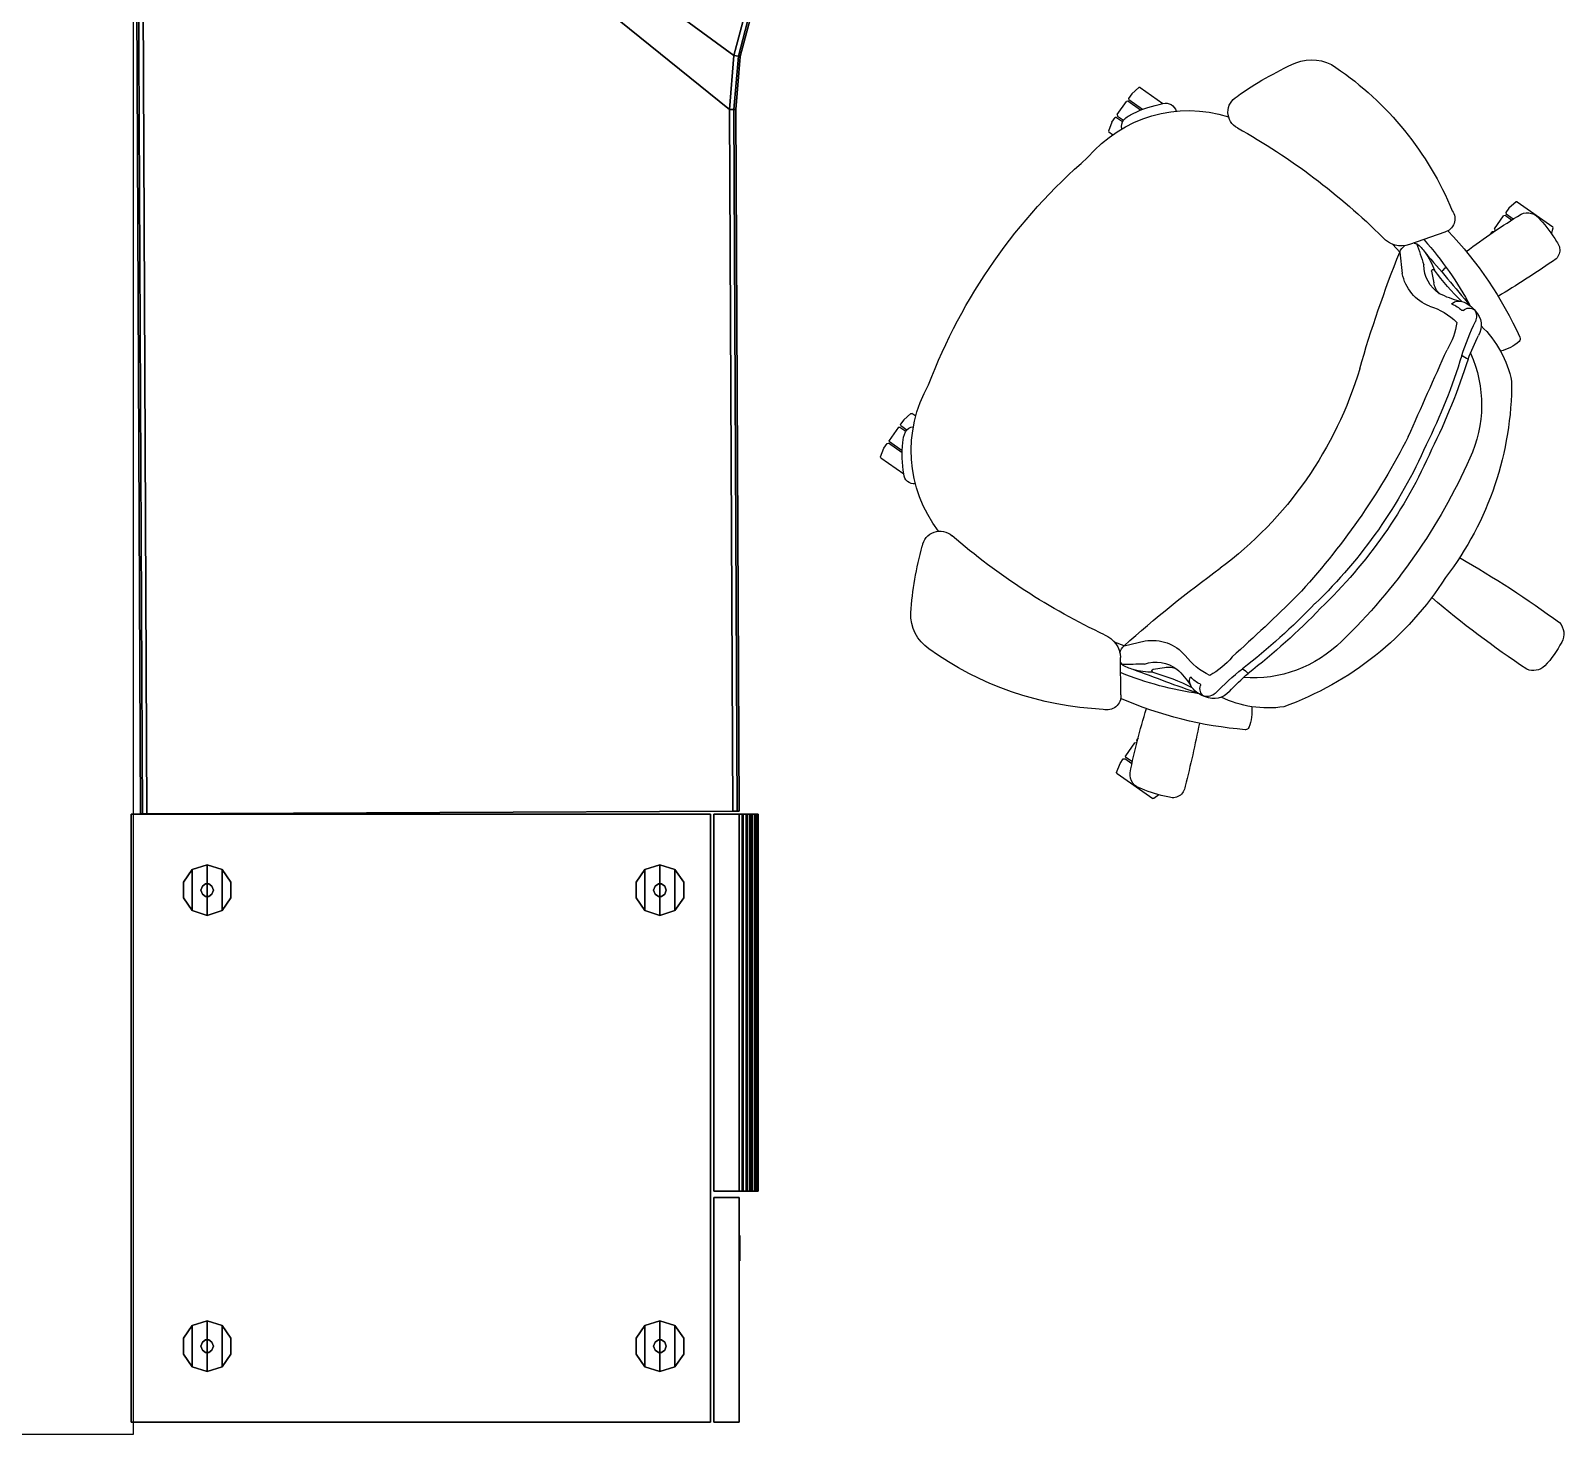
# Model space of a CAD drawing. Header units: inches. Extents: x 23 to 6400, y -2214 to 4412.
# Drawn here: x 2651.5 to 2712.1, y 1051.2 to 1106.6 of the extents above; entities that cross this region are included whole.
import ezdxf

# ---------------------------------------------------------------- set-up
doc = ezdxf.new("R2010")
doc.units = ezdxf.units.IN
doc.header["$LTSCALE"] = 96
doc.header["$MEASUREMENT"] = 0
doc.layers.add('A-FURN-EXIST', color=33, linetype='Continuous')

# ---------------------------------------------------------------- blocks, each defined once
blk = doc.blocks.new('A$C1C1D4BE0 (4) (2) (2)')
at = {"color": 0}
for p, q in [((296.285, 159.336), (296.522, 159.406)), ((296.522, 159.406), (296.56, 159.39)), ((297.547, 157.981), (296.56, 159.39)), ((296.825, 157.76), (297.007, 157.5)), ((296.864, 157.823), (297.064, 157.538)), ((297.119, 157.528), (297.064, 157.538)), ((297.3, 157.654), (297.119, 157.528)), ((297.55, 157.939), (297.3, 157.654)), ((297.547, 157.981), (297.55, 157.939)), ((296.284, 156.943), (296.362, 156.997)), ((296.376, 157.078), (296.362, 156.997)), ((296.426, 157.093), (296.406, 157.122)), ((296.482, 157.084), (296.426, 157.093)), ((296.482, 157.084), (296.997, 157.444)), ((297.007, 157.5), (296.997, 157.444)), ((296.347, 155.118), (295.855, 153.725)), ((294.804, 154.603), (294.352, 154.694)), ((295.547, 154.342), (295.547, 154.342)), ((295.561, 153.342), (294.718, 153.444)), ((295.561, 153.342), (295.866, 153.075)), ((276.715, 147.254), (276.715, 147.246)), ((276.806, 147.388), (276.79, 147.381)), ((274.147, 143.835), (274, 143.636)), ((274, 143.636), (274.002, 143.594)), ((274.989, 142.185), (274.002, 143.594)), ((279.102, 143.608), (279.17, 144.064)), ((302.052, 143.091), (301.42, 143.994)), ((276.238, 142.977), (276.318, 142.963)), ((276.397, 143.018), (276.318, 142.963)), ((280.027, 142.465), (280.22, 143.292)), ((301.162, 143.111), (301.512, 142.611)), ((301.197, 143.179), (301.185, 143.17)), ((301.192, 143.187), (301.569, 142.649)), ((302.055, 143.05), (301.805, 142.765)), ((302.052, 143.091), (302.055, 143.05)), ((275.371, 142.773), (275.571, 142.488)), ((275.381, 142.306), (275.561, 142.432)), ((275.443, 142.789), (275.625, 142.528)), ((275.561, 142.432), (275.571, 142.488)), ((275.625, 142.528), (275.681, 142.519)), ((276.196, 142.879), (275.681, 142.519)), ((276.206, 142.935), (276.186, 142.964)), ((276.196, 142.879), (276.206, 142.935)), ((279.092, 142.82), (279.092, 142.82)), ((280.027, 142.465), (280.174, 142.087)), ((300.877, 142.164), (300.709, 142.403)), ((300.931, 142.204), (300.768, 142.438)), ((300.987, 142.194), (301.502, 142.555)), ((301.033, 142.818), (301.034, 142.819)), ((301.512, 142.611), (301.502, 142.555)), ((301.625, 142.639), (301.569, 142.649)), ((301.805, 142.765), (301.625, 142.639)), ((274.989, 142.185), (275.027, 142.169)), ((275.027, 142.169), (275.381, 142.306)), ((278.089, 142.334), (279.566, 142.32)), ((300.191, 142.01), (300.295, 141.861)), ((300.333, 141.844), (300.295, 141.861)), ((300.687, 141.982), (300.333, 141.844)), ((300.687, 141.982), (300.867, 142.108)), ((300.877, 142.164), (300.867, 142.108)), ((300.987, 142.194), (300.931, 142.204)), ((288.713, 133.647), (288.546, 133.886)), ((288.949, 133.763), (289.199, 134.048)), ((289.093, 134.238), (289.197, 134.09)), ((289.199, 134.048), (289.197, 134.09)), ((287.44, 132.859), (286.808, 133.762)), ((287.644, 133.701), (288.021, 133.162)), ((287.65, 133.693), (287.662, 133.701)), ((287.726, 133.703), (288.076, 133.203)), ((288.045, 133.724), (288.044, 133.723)), ((288.647, 133.554), (288.132, 133.193)), ((288.657, 133.609), (288.493, 133.843)), ((288.647, 133.554), (288.657, 133.609)), ((288.713, 133.647), (288.769, 133.637)), ((288.949, 133.763), (288.769, 133.637)), ((287.44, 132.859), (287.478, 132.843)), ((287.478, 132.843), (287.831, 132.98)), ((287.831, 132.98), (288.011, 133.107)), ((288.011, 133.107), (288.021, 133.162)), ((288.076, 133.203), (288.132, 133.193))]:
    blk.add_line(p, q, dxfattribs=at)
at = {"color": 0, "linetype": 'Continuous'}
for p, q in [((295.547, 154.342), (295.547, 154.342)), ((295.547, 154.342), (295.547, 154.342)), ((295.547, 154.342), (295.547, 154.342)), ((276.715, 147.254), (276.715, 147.251)), ((276.715, 147.251), (276.715, 147.249)), ((276.715, 147.249), (276.715, 147.246)), ((276.795, 147.383), (276.79, 147.381)), ((276.8, 147.386), (276.795, 147.383)), ((276.806, 147.388), (276.8, 147.386)), ((279.092, 142.82), (279.092, 142.82)), ((279.092, 142.82), (279.092, 142.82)), ((279.092, 142.82), (279.092, 142.82)), ((301.033, 142.818), (301.034, 142.819)), ((301.033, 142.818), (301.033, 142.818)), ((301.034, 142.819), (301.034, 142.819)), ((288.045, 133.724), (288.044, 133.723)), ((288.044, 133.723), (288.044, 133.723)), ((288.045, 133.724), (288.045, 133.724))]:
    blk.add_line(p, q, dxfattribs=at)
blk.add_lwpolyline([(329.171, 95.402), (248.914, 95.402), (248.914, 103.357), (329.171, 103.357)], close=True)
at = {"color": 0}
for centre, radius, start, end in [((282.161, 155.948), 4.28, 117.70245, 133.10979), ((280.495, 159.164), 0.658, 46.89026, 119.42198), ((248.446, 135.718), 40.357, 29.69157, 36.36183), ((332.682, 133.739), 45.413, 145.63553, 148.85296), ((295.646, 159.164), 0.496, 48.40529, 155.14498), ((293.605, 155.5), 4.68, 46.29295, 59.56264), ((279.697, 158.617), 0.648, 135.26551, 203.76182), ((296.524, 158.384), 0.59, 334.54606, 57.77584), ((312.703, 180.711), 40.357, 213.63817, 220.30843), ((273.767, 172.437), 27.332, 322.95501, 328.43902), ((290.419, 145.074), 12.685, 89.7991, 127.38189), ((289.65, 153.689), 4.15, 43.65985, 78.69344), ((293.333, 156.899), 1.735, 138.3236, 165.7926), ((292.146, 157.948), 0.151, 68.77016, 136.29115), ((285.709, 143.97), 15.541, 46.52746, 65.30846), ((289.529, 151.633), 4.942, 65.63993, 115.20449), ((285.874, 169.677), 14.691, 291.838, 295.83022), ((288.145, 166.008), 10.747, 288.07504, 295.82117), ((292.673, 155.76), 0.8, 45.52848, 119.86447), ((293.011, 155.857), 0.512, 58.47371, 111.23208), ((292.699, 155.583), 0.919, 35.42143, 54.43788), ((293.005, 156.079), 0.348, 317.76181, 37.99196), ((296.663, 135.238), 22.82, 113.88099, 136.1187), ((299.034, 131.795), 25.437, 107.6106, 116.28059), ((298.15, 133.967), 22.822, 106.99522, 116.52912), ((292.127, 156.32), 0.835, 199.5676, 219.22622), ((293.3, 155.815), 0.0489, 141.03864, 220.39207), ((292.662, 155.13), 0.888, 18.40744, 47.34825), ((287.17, 144.392), 13.306, 48.17886, 61.89556), ((292.754, 155.564), 0.887, 15.43187, 38.50812), ((217.277, 63.804), 119.68, 49.15687, 50.47244), ((293.239, 155.666), 0.393, 319.77512, 19.84132), ((300.339, 162.241), 9.316, 223.74403, 233.92911), ((297.071, 156.528), 3.539, 193.4698, 207.06147), ((289.556, 144.469), 12.685, 122.61811, 160.2009), ((-286.759, 1447.403), 1415.763, 293.964232, 294.116438), ((293.202, 152.737), 2.891, 98.22249, 121.06484), ((290.91, 153.754), 2.632, 16.99914, 44.45456), ((293.521, 155.426), 0.023, 224.06067, 323.23223), ((273.767, 172.437), 27.332, 320.31288, 320.84371), ((296.875, 154.972), 0.548, 54.40721, 164.41413), ((292.285, 143.598), 12.799, 34.3542, 67.44649), ((295.694, 136.622), 19.649, 113.77742, 136.22258), ((295.041, 155.142), 1.728, 200.95658, 259.23553), ((294.433, 155.378), 0.688, 221.84478, 263.24311), ((295.063, 155.648), 1.356, 212.54906, 269.76931), ((294.815, 154.663), 0.0616, 260.12697, 50.47246), ((293.833, 151.953), 2.941, 54.34548, 69.68864), ((295.879, 136.405), 19.649, 113.77742, 136.22258), ((280.077, 108.551), 48.132, 70.81466, 71.8651), ((294.877, 153.297), 1.242, 35.00333, 57.32539), ((295.365, 153.856), 0.55, 5.87667, 16.15539), ((300.902, 128.941), 27.775, 117.03763, 132.86501), ((277.303, 199.055), 49.224, 286.10183, 291.77212), ((295.365, 153.856), 0.55, 290.86539, 324.47458), ((296.797, 153.415), 0.992, 161.78372, 228.34298), ((277.448, 134.097), 26.353, 29.17109, 44.82623), ((295.322, 137.152), 15.249, 106.64201, 143.35577), ((283.697, 147.549), 4.942, 134.79551, 184.36007), ((301.468, 149.862), 1.683, 338.34126, 34.83062), ((299.087, 131.832), 25.437, 133.71941, 142.3894), ((299.272, 131.614), 25.437, 133.71941, 142.3894), ((333.62, 98.367), 72.512, 135.37992, 138.17353), ((290.804, 154.709), 13.395, 324.46352, 335.90435), ((281.723, 148.138), 4.15, 171.30656, 206.34015), ((276.857, 147.255), 0.142, 111.16011, 182.11598), ((292.204, 148.517), 15.541, 184.69154, 203.47254), ((277.447, 145.775), 1.735, 84.2074, 111.6764), ((267.991, 157.155), 14.691, 314.16978, 318.162), ((278.403, 146.711), 0.835, 30.77378, 50.4324), ((278.743, 146.006), 0.8, 130.13553, 204.47152), ((270.661, 153.766), 10.747, 314.17883, 321.92496), ((281.403, 144.475), 2.891, 128.93516, 151.77751), ((301.086, 147.27), 0.708, 207.60157, 330.77704), ((278.536, 145.721), 0.512, 138.76792, 191.52629), ((243.316, 175.257), 49.224, 318.22788, 323.89817), ((295.902, 145.02), 5.24, 310.28742, 17.37878), ((285.752, 100.878), 45.413, 101.14704, 104.36447), ((278.901, 145.921), 0.919, 195.56212, 214.57857), ((278.329, 145.804), 0.348, 212.00804, 292.23819), ((291.308, 147.289), 13.306, 188.10444, 201.82114), ((278.9, 145.863), 0.887, 211.49188, 234.56813), ((390.94, 185.404), 119.68, 199.52756, 200.84313), ((278.477, 145.435), 0.0489, 29.60793, 108.96136), ((279.339, 145.801), 0.888, 202.65175, 231.59256), ((281.231, 146.976), 2.632, 205.54544, 233.00086), ((274.527, 144.376), 0.496, 94.85502, 201.59471), ((270.03, 141.019), 9.316, 16.07089, 26.25597), ((278.637, 145.442), 0.393, 230.15868, 290.22488), ((276.517, 142.136), 3.539, 42.93853, 56.5302), ((278.767, 145.095), 0.023, 286.76777, 25.93933), ((278.514, 143.57), 1.728, 350.76447, 49.04342), ((278.668, 145.041), 4.68, 190.43736, 203.70705), ((278.5, 144.221), 0.688, 346.75689, 28.15522), ((278.03, 143.722), 1.356, 340.23069, 37.45094), ((301.019, 144.109), 0.418, 344.06432, 76.28687), ((279.041, 143.619), 0.0616, 199.52754, 349.87303), ((281.923, 143.614), 2.941, 180.31136, 195.65452), ((296.657, 144.909), 4.85, 334.47333, 349.12498), ((274.96, 143.285), 0.59, 192.22416, 275.45394), ((269.538, 169.475), 27.332, 281.56098, 287.04499), ((327.413, 141.696), 48.132, 178.1349, 179.18534), ((280.304, 143.093), 1.242, 192.67461, 214.99667), ((279.611, 142.825), 0.55, 233.84461, 244.12333), ((279.611, 142.825), 0.55, 285.52541, 319.13461), ((300.527, 142.777), 0.417, 255.77378, 308.57276), ((299.929, 143.292), 1.201, 315.59573, 336.76263), ((278.046, 141.788), 0.548, 85.58587, 195.59279), ((279.535, 141.328), 0.992, 21.65702, 88.21628), ((290.305, 142.211), 12.799, 182.55351, 215.6458), ((304.307, 152.904), 26.353, 205.17377, 220.82891), ((282.37, 155.649), 22.366, 290.84241, 319.15767), ((283.844, 135.197), 0.708, 279.22296, 42.39843), ((287.731, 139.299), 5.24, 232.62073, 299.71258), ((281.277, 135.724), 1.683, 215.16938, 271.65874), ((280.369, 147.403), 13.395, 274.09565, 285.53648), ((286.837, 134.179), 0.418, 173.71313, 265.93568), ((288.256, 134.185), 0.417, 301.42724, 354.22622), ((287.577, 138.551), 4.85, 260.87502, 275.52667), ((287.977, 134.924), 1.201, 273.23737, 294.40427)]:
    blk.add_arc(centre, radius, start, end, dxfattribs=at)
at = {"color": 0, "flags": 1}
for tag, p, rotation in [('CAPPN', (346.296, 144.907, 28.25), 239.73323), ('CAPMG', (346.296, 144.907, 28.25), 239.73323), ('CAPMC', (346.296, 144.907, 28.25), 239.73323), ('CAPQT', (346.296, 144.907, 28.25), 239.73323), ('CAPDH', (346.296, 144.907, 28.25), 239.73323), ('CAPGC', (346.296, 144.907, 28.25), 239.73323), ('CAPMG', (273.388, 103.264), 180), ('CAPMC', (273.388, 103.264), 180), ('CAPQT', (273.388, 103.264), 180), ('CAPDH', (273.388, 103.264), 180), ('CAPGC', (273.388, 103.264), 180), ('CAPPN', (273.388, 103.264), 180), ('CAPPN', (352.407, 58.005, 28.25), 120), ('CAPMG', (352.407, 58.005, 28.25), 120), ('CAPMC', (352.407, 58.005, 28.25), 120), ('CAPQT', (352.407, 58.005, 28.25), 120), ('CAPDH', (352.407, 58.005, 28.25), 120), ('CAPGC', (352.407, 58.005, 28.25), 120), ('CAPPN', (364.648, 37.203), 120.80365), ('CAPMG', (364.648, 37.203), 120.80365), ('CAPMC', (364.648, 37.203), 120.80365), ('CAPQT', (364.648, 37.203), 120.80365), ('CAPDH', (364.648, 37.203), 120.80365), ('CAPGC', (364.648, 37.203), 120.80365)]:
    blk.add_attdef(tag, p, '', height=0.001, rotation=rotation, dxfattribs=at)
for tag, p in [('CAPPN', (249.583, 96.112)), ('CAPMG', (249.583, 96.112)), ('CAPMC', (249.583, 96.112)), ('CAPQT', (249.583, 96.112)), ('CAPDH', (249.583, 96.112)), ('CAPGC', (249.583, 96.112)), ('CAPPN', (273.583, 96.112, 28.25)), ('CAPMG', (273.583, 96.112, 28.25)), ('CAPMC', (273.583, 96.112, 28.25)), ('CAPQT', (273.583, 96.112, 28.25)), ('CAPDH', (273.583, 96.112, 28.25)), ('CAPGC', (273.583, 96.112, 28.25))]:
    blk.add_attdef(tag, p, '', height=0.001, dxfattribs=at)
at = {"color": 0}
mesh = blk.add_polyface(dxfattribs=at)
corners = [(325.567, 157.003, 28), (325.631, 156.966, 28.177), (325.631, 156.966, 27.073), (325.567, 157.003, 27.25), (325.783, 156.877, 27), (325.783, 156.877, 28.25), (310.403, 131.379, 28), (311.61, 133.087, 28), (311.61, 133.087, 27.25), (310.403, 131.379, 27.25), (308.917, 129.907, 28), (308.917, 129.907, 27.25), (307.198, 128.715, 27.25), (307.198, 128.715, 28), (305.298, 127.84, 27.25), (305.298, 127.84, 28), (303.275, 127.308, 27.25), (303.275, 127.308, 28), (301.19, 127.135, 27.25), (301.19, 127.135, 28), (273.499, 127.191, 28.177), (273.499, 127.191, 27.073), (273.499, 127.014, 27), (273.499, 127.014, 28.25), (273.5, 127.264, 28), (273.5, 127.264, 27.25), (273.39, 103.639, 28), (273.39, 103.712, 28.177), (273.39, 103.712, 27.073), (273.39, 103.639, 27.25), (273.391, 103.889, 27), (273.391, 103.889, 28.25), (320.943, 103.599, 28), (320.437, 103.466, 28), (320.437, 103.466, 27.25), (320.943, 103.599, 27.25), (321.418, 103.818, 28), (321.418, 103.818, 27.25), (321.848, 104.115, 27.25), (321.848, 104.115, 28), (322.219, 104.484, 27.25), (322.219, 104.484, 28), (322.521, 104.91, 27.25), (322.521, 104.91, 28), (319.916, 103.423, 28), (319.916, 103.423, 27.25), (345.909, 145.132, 28.177), (345.909, 145.132, 27.073), (345.756, 145.222, 27), (345.756, 145.222, 28.25), (345.972, 145.096, 28), (345.972, 145.096, 27.25), (321.382, 103.881, 27.073), (321.801, 104.172, 27.073), (322.163, 104.531, 27.073), (322.458, 104.947, 27.073), (320.918, 103.668, 27.073), (320.425, 103.538, 27.073), (319.916, 103.496, 27.073), (307.234, 128.651, 27.073), (305.322, 127.771, 27.073), (303.287, 127.235, 27.073), (301.19, 127.062, 27.073), (310.458, 131.331, 27.073), (308.963, 129.85, 27.073), (311.674, 133.05, 27.073), (321.294, 104.035, 27), (321.688, 104.308, 27), (322.028, 104.645, 27), (322.305, 105.036, 27), (320.858, 103.834, 27), (320.395, 103.712, 27), (319.917, 103.673, 27), (303.317, 127.061, 27), (305.382, 127.604, 27), (301.189, 126.885, 27), (307.322, 128.498, 27), (309.076, 129.714, 27), (310.593, 131.217, 27), (311.826, 132.961, 27), (320.425, 103.538, 28.177), (319.916, 103.496, 28.177), (320.918, 103.668, 28.177), (321.382, 103.881, 28.177), (321.801, 104.172, 28.177), (322.163, 104.531, 28.177), (322.458, 104.947, 28.177), (305.322, 127.771, 28.177), (303.287, 127.235, 28.177), (307.234, 128.651, 28.177), (301.19, 127.062, 28.177), (310.458, 131.331, 28.177), (308.963, 129.85, 28.177), (311.674, 133.05, 28.177), (321.688, 104.308, 28.25), (321.294, 104.035, 28.25), (322.028, 104.645, 28.25), (322.305, 105.036, 28.25), (320.395, 103.712, 28.25), (319.917, 103.673, 28.25), (320.858, 103.834, 28.25), (303.317, 127.061, 28.25), (305.382, 127.604, 28.25), (301.189, 126.885, 28.25), (307.322, 128.498, 28.25), (310.593, 131.217, 28.25), (309.076, 129.714, 28.25), (311.826, 132.961, 28.25)]
mesh.append_faces([[corners[k] for k in face] for face in [(6, 7, 8, 9), (10, 6, 9, 11), (10, 11, 12, 13), (13, 12, 14, 15), (15, 14, 16, 17), (17, 16, 18, 19), (0, 3, 8, 7), (18, 25, 24, 19), (32, 33, 34, 35), (36, 32, 35, 37), (36, 37, 38, 39), (39, 38, 40, 41), (41, 40, 42, 43), (33, 44, 45, 34), (42, 51, 50, 43), (26, 29, 45, 44), (38, 37, 52, 53), (40, 38, 53, 54), (42, 40, 54, 55), (37, 35, 56, 52), (35, 34, 57, 56), (34, 45, 58, 57), (42, 55, 47, 51), (14, 12, 59, 60), (16, 14, 60, 61), (18, 16, 61, 62), (11, 9, 63, 64), (9, 8, 65, 63), (11, 64, 59, 12), (2, 65, 8, 3), (18, 62, 21, 25), (28, 58, 45, 29), (53, 52, 66, 67), (54, 53, 67, 68), (55, 54, 68, 69), (52, 56, 70, 66), (56, 57, 71, 70), (57, 58, 72, 71), (55, 69, 48, 47), (73, 61, 60, 74), (61, 73, 75, 62), (60, 59, 76, 74), (77, 64, 63, 78), (78, 63, 65, 79), (64, 77, 76, 59), (4, 79, 65, 2), (62, 75, 22, 21), (30, 72, 58, 28), (80, 81, 44, 33), (82, 80, 33, 32), (83, 82, 32, 36), (84, 83, 36, 39), (85, 84, 39, 41), (86, 85, 41, 43), (46, 86, 43, 50), (87, 15, 17, 88), (89, 13, 15, 87), (88, 17, 19, 90), (91, 6, 10, 92), (91, 93, 7, 6), (92, 10, 13, 89), (7, 93, 1, 0), (20, 90, 19, 24), (44, 81, 27, 26), (94, 95, 83, 84), (96, 94, 84, 85), (97, 96, 85, 86), (98, 99, 81, 80), (100, 98, 80, 82), (95, 100, 82, 83), (49, 97, 86, 46), (88, 101, 102, 87), (101, 88, 90, 103), (104, 89, 87, 102), (105, 91, 92, 106), (105, 107, 93, 91), (106, 92, 89, 104), (93, 107, 5, 1), (23, 103, 90, 20), (81, 99, 31, 27)]], dxfattribs={"color": 0})
mesh.append_faces([[corners[k] for k in face] for face in [(21, 20, 24, 25), (47, 46, 50, 51)]], dxfattribs={"vtx0": -1, "color": 0})
mesh.append_faces([[corners[k] for k in face] for face in [(20, 21, 22, 23), (23, 22, 30, 31), (46, 47, 48, 49)]], dxfattribs={"vtx0": -1, "vtx2": -1, "color": 0})
mesh.append_faces([[corners[k] for k in face] for face in [(0, 1, 2, 3), (26, 27, 28, 29)]], dxfattribs={"vtx1": -1, "color": 0})
mesh.append_faces([[corners[k] for k in face] for face in [(4, 2, 1, 5), (30, 28, 27, 31), (48, 4, 5, 49)]], dxfattribs={"vtx1": -1, "vtx3": -1, "color": 0})
mesh = blk.add_polyface(dxfattribs=at)
corners = [(301.189, 126.885, 27), (319.917, 103.673, 27), (273.391, 103.889, 27), (273.499, 127.014, 27), (321.294, 104.035, 27), (307.322, 128.498, 27), (309.076, 129.714, 27), (321.688, 104.308, 27), (310.593, 131.217, 27), (322.028, 104.645, 27), (311.826, 132.961, 27), (322.305, 105.036, 27), (345.756, 145.222, 27), (325.783, 156.877, 27), (320.858, 103.834, 27), (305.382, 127.604, 27), (320.395, 103.712, 27), (303.317, 127.061, 27)]
mesh.append_faces([[corners[k] for k in face] for face in [(0, 1, 2, 3)]], dxfattribs={"vtx0": -1, "color": 0})
mesh.append_faces([[corners[k] for k in face] for face in [(4, 5, 6, 7), (8, 9, 7, 6), (9, 8, 10, 11), (5, 4, 14, 15), (15, 14, 16, 17), (1, 0, 17, 16)]], dxfattribs={"vtx0": -1, "vtx2": -1, "color": 0})
mesh.append_faces([[corners[k] for k in face] for face in [(12, 11, 10, 13)]], dxfattribs={"vtx1": -1, "color": 0})
mesh = blk.add_polyface(dxfattribs=at)
corners = [(319.917, 103.673, 28.25), (301.189, 126.885, 28.25), (273.499, 127.014, 28.25), (273.391, 103.889, 28.25), (303.317, 127.061, 28.25), (320.395, 103.712, 28.25), (320.858, 103.834, 28.25), (305.382, 127.604, 28.25), (309.076, 129.714, 28.25), (307.322, 128.498, 28.25), (321.294, 104.035, 28.25), (321.688, 104.308, 28.25), (322.028, 104.645, 28.25), (310.593, 131.217, 28.25), (311.826, 132.961, 28.25), (322.305, 105.036, 28.25), (325.783, 156.877, 28.25), (345.756, 145.222, 28.25)]
mesh.append_faces([[corners[k] for k in face] for face in [(0, 1, 2, 3)]], dxfattribs={"vtx0": -1, "color": 0})
mesh.append_faces([[corners[k] for k in face] for face in [(16, 14, 15, 17)]], dxfattribs={"vtx1": -1, "color": 0})
mesh.append_faces([[corners[k] for k in face] for face in [(4, 1, 0, 5), (5, 6, 7, 4), (8, 9, 10, 11), (11, 12, 13, 8), (14, 13, 12, 15), (6, 10, 9, 7)]], dxfattribs={"vtx1": -1, "vtx3": -1, "color": 0})
mesh = blk.add_polyface(dxfattribs=at)
corners = [(273.388, 127.389, 47.094), (273.388, 127.42, 47.344), (273.388, 127.264, 47.375), (273.388, 127.264, 47.125), (273.388, 127.545, 47.094), (273.388, 127.577, 47.281), (273.388, 127.92, 46.938), (273.388, 128.014, 47.031), (273.388, 127.889, 47.156), (273.388, 127.795, 47), (273.388, 128.014, 46.938), (273.388, 128.014, 46.969), (273.388, 127.952, 46.906), (273.388, 127.67, 47.031), (273.388, 127.733, 47.219), (273.388, 126.264, 47.125), (273.388, 126.264, 47.375), (258.513, 127.889, 47.156), (258.513, 128.014, 47.031), (258.513, 127.92, 46.938), (258.513, 127.795, 47), (258.513, 128.014, 46.969), (258.513, 128.014, 46.938), (258.513, 127.952, 46.906), (258.513, 127.67, 47.031), (258.513, 127.733, 47.219), (258.513, 127.264, 47.375), (258.513, 127.42, 47.344), (258.513, 127.389, 47.094), (258.513, 127.264, 47.125), (258.513, 127.577, 47.281), (258.513, 127.545, 47.094), (258.513, 126.264, 47.125), (258.513, 126.264, 47.375)]
mesh.append_faces([[corners[k] for k in face] for face in [(10, 11, 7, 12), (18, 21, 22, 23), (16, 2, 26, 33), (3, 15, 32, 29), (6, 9, 20, 19), (9, 13, 24, 20), (13, 4, 31, 24), (4, 0, 28, 31), (0, 3, 29, 28), (18, 17, 8, 7), (27, 26, 2, 1), (10, 12, 23, 22), (12, 6, 19, 23)]], dxfattribs={"color": 0})
mesh.append_faces([[corners[k] for k in face] for face in [(26, 29, 32, 33), (11, 21, 18, 7)]], dxfattribs={"vtx0": -1, "color": 0})
mesh.append_faces([[corners[k] for k in face] for face in [(0, 1, 2, 3), (6, 7, 8, 9), (17, 20, 24, 25), (30, 31, 28, 27), (25, 24, 31, 30)]], dxfattribs={"vtx0": -1, "vtx2": -1, "color": 0})
mesh.append_faces([[corners[k] for k in face] for face in [(15, 3, 2, 16), (23, 19, 18, 18), (17, 25, 14, 8)]], dxfattribs={"vtx1": -1, "color": 0})
mesh.append_faces([[corners[k] for k in face] for face in [(0, 4, 5, 1), (13, 9, 8, 14), (4, 13, 14, 5), (17, 18, 19, 20), (26, 27, 28, 29), (25, 30, 5, 14)]], dxfattribs={"vtx1": -1, "vtx3": -1, "color": 0})
mesh.append_faces([[corners[k] for k in face] for face in [(6, 12, 7, 7), (30, 27, 1, 5), (11, 10, 22, 21)]], dxfattribs={"vtx3": -1, "color": 0})
mesh = blk.add_polyface(dxfattribs=at)
corners = [(273.388, 127.389, 35.375), (273.388, 127.42, 35.594), (273.388, 127.264, 35.625), (273.388, 127.264, 35.375), (273.388, 127.545, 35.344), (273.388, 127.577, 35.531), (273.388, 127.92, 35.188), (273.388, 128.014, 35.312), (273.388, 127.889, 35.406), (273.388, 127.795, 35.25), (273.388, 128.014, 35.188), (273.388, 128.014, 35.25), (273.388, 127.952, 35.188), (273.388, 127.67, 35.312), (273.388, 127.733, 35.469), (273.388, 126.264, 35.375), (273.388, 126.264, 35.625), (258.513, 127.889, 35.406), (258.513, 128.014, 35.312), (258.513, 127.92, 35.188), (258.513, 127.795, 35.25), (258.513, 128.014, 35.25), (258.513, 128.014, 35.188), (258.513, 127.952, 35.188), (258.513, 127.67, 35.312), (258.513, 127.733, 35.469), (258.513, 127.264, 35.625), (258.513, 127.42, 35.594), (258.513, 127.389, 35.375), (258.513, 127.264, 35.375), (258.513, 127.577, 35.531), (258.513, 127.545, 35.344), (258.513, 126.264, 35.375), (258.513, 126.264, 35.625)]
mesh.append_faces([[corners[k] for k in face] for face in [(10, 11, 7, 12), (18, 21, 22, 23), (16, 2, 26, 33), (13, 4, 31, 24), (4, 0, 28, 31), (18, 17, 8, 7), (27, 26, 2, 1)]], dxfattribs={"color": 0})
mesh.append_faces([[corners[k] for k in face] for face in [(26, 29, 32, 33), (11, 21, 18, 7)]], dxfattribs={"vtx0": -1, "color": 0})
mesh.append_faces([[corners[k] for k in face] for face in [(0, 1, 2, 3), (6, 7, 8, 9), (17, 20, 24, 25), (30, 31, 28, 27), (25, 24, 31, 30)]], dxfattribs={"vtx0": -1, "vtx2": -1, "color": 0})
mesh.append_faces([[corners[k] for k in face] for face in [(15, 3, 2, 16), (23, 19, 18, 18), (6, 9, 20, 19), (0, 3, 29, 28), (17, 25, 14, 8), (10, 12, 23, 22)]], dxfattribs={"vtx1": -1, "color": 0})
mesh.append_faces([[corners[k] for k in face] for face in [(0, 4, 5, 1), (13, 9, 8, 14), (4, 13, 14, 5), (17, 18, 19, 20), (26, 27, 28, 29), (25, 30, 5, 14)]], dxfattribs={"vtx1": -1, "vtx3": -1, "color": 0})
mesh.append_faces([[corners[k] for k in face] for face in [(6, 12, 7, 7), (3, 15, 32, 29), (9, 13, 24, 20), (30, 27, 1, 5), (11, 10, 22, 21), (12, 6, 19, 23)]], dxfattribs={"vtx3": -1, "color": 0})
mesh = blk.add_polyface(dxfattribs=at)
corners = [(273.388, 127.389, 23.625), (273.388, 127.42, 23.844), (273.388, 127.264, 23.875), (273.388, 127.264, 23.625), (273.388, 127.545, 23.594), (273.388, 127.577, 23.812), (273.388, 127.92, 23.438), (273.388, 128.014, 23.562), (273.388, 127.889, 23.656), (273.388, 127.795, 23.5), (273.388, 128.014, 23.438), (273.388, 128.014, 23.5), (273.388, 127.952, 23.438), (273.388, 127.67, 23.562), (273.388, 127.733, 23.75), (273.388, 126.264, 23.625), (273.388, 126.264, 23.875), (258.513, 127.889, 23.656), (258.513, 128.014, 23.562), (258.513, 127.92, 23.438), (258.513, 127.795, 23.5), (258.513, 128.014, 23.5), (258.513, 128.014, 23.438), (258.513, 127.952, 23.438), (258.513, 127.67, 23.562), (258.513, 127.733, 23.75), (258.513, 127.264, 23.875), (258.513, 127.42, 23.844), (258.513, 127.389, 23.625), (258.513, 127.264, 23.625), (258.513, 127.577, 23.812), (258.513, 127.545, 23.594), (258.513, 126.264, 23.625), (258.513, 126.264, 23.875)]
mesh.append_faces([[corners[k] for k in face] for face in [(10, 11, 7, 12), (18, 21, 22, 23), (16, 2, 26, 33), (13, 4, 31, 24), (4, 0, 28, 31), (18, 17, 8, 7), (17, 25, 14, 8), (25, 30, 5, 14)]], dxfattribs={"color": 0})
mesh.append_faces([[corners[k] for k in face] for face in [(26, 29, 32, 33), (11, 21, 18, 7)]], dxfattribs={"vtx0": -1, "color": 0})
mesh.append_faces([[corners[k] for k in face] for face in [(0, 1, 2, 3), (6, 7, 8, 9), (17, 20, 24, 25), (30, 31, 28, 27), (25, 24, 31, 30)]], dxfattribs={"vtx0": -1, "vtx2": -1, "color": 0})
mesh.append_faces([[corners[k] for k in face] for face in [(15, 3, 2, 16), (23, 19, 18, 18), (6, 9, 20, 19), (0, 3, 29, 28), (30, 27, 1, 5), (10, 12, 23, 22)]], dxfattribs={"vtx1": -1, "color": 0})
mesh.append_faces([[corners[k] for k in face] for face in [(0, 4, 5, 1), (13, 9, 8, 14), (4, 13, 14, 5), (17, 18, 19, 20), (26, 27, 28, 29)]], dxfattribs={"vtx1": -1, "vtx3": -1, "color": 0})
mesh.append_faces([[corners[k] for k in face] for face in [(6, 12, 7, 7), (3, 15, 32, 29), (9, 13, 24, 20), (27, 26, 2, 1), (11, 10, 22, 21), (12, 6, 19, 23)]], dxfattribs={"vtx3": -1, "color": 0})
mesh = blk.add_polyface(dxfattribs=at)
corners = [(273.388, 126.264, 11.875), (273.388, 127.264, 11.875), (273.388, 127.264, 12.125), (273.388, 126.264, 12.125), (273.388, 127.389, 11.875), (273.388, 127.42, 12.094), (273.388, 127.92, 11.688), (273.388, 128.014, 11.812), (273.388, 127.889, 11.906), (273.388, 127.795, 11.75), (273.388, 128.014, 11.719), (273.388, 128.014, 11.75), (273.388, 127.952, 11.688), (273.388, 127.67, 11.812), (273.388, 127.733, 12), (273.388, 127.545, 11.844), (273.388, 127.577, 12.062), (258.513, 127.889, 11.906), (258.513, 128.014, 11.812), (258.513, 127.92, 11.688), (258.513, 127.795, 11.75), (258.513, 128.014, 11.75), (258.513, 128.014, 11.719), (258.513, 127.952, 11.688), (258.513, 127.264, 12.125), (258.513, 127.264, 11.875), (258.513, 126.264, 11.875), (258.513, 126.264, 12.125), (258.513, 127.42, 12.094), (258.513, 127.389, 11.875), (258.513, 127.577, 12.062), (258.513, 127.545, 11.844), (258.513, 127.733, 12), (258.513, 127.67, 11.812)]
mesh.append_faces([[corners[k] for k in face] for face in [(10, 11, 7, 12), (18, 21, 22, 23), (3, 2, 24, 27), (32, 30, 16, 14), (13, 15, 31, 33), (15, 4, 29, 31), (18, 17, 8, 7), (10, 12, 23, 22), (12, 6, 19, 23), (17, 32, 14, 8)]], dxfattribs={"color": 0})
mesh.append_faces([[corners[k] for k in face] for face in [(24, 25, 26, 27), (11, 21, 18, 7)]], dxfattribs={"vtx0": -1, "color": 0})
mesh.append_faces([[corners[k] for k in face] for face in [(4, 5, 2, 1), (6, 7, 8, 9), (30, 31, 29, 28), (32, 33, 31, 30), (17, 20, 33, 32)]], dxfattribs={"vtx0": -1, "vtx2": -1, "color": 0})
mesh.append_faces([[corners[k] for k in face] for face in [(0, 1, 2, 3), (23, 19, 18, 18), (30, 28, 5, 16), (6, 9, 20, 19), (4, 1, 25, 29)]], dxfattribs={"vtx1": -1, "color": 0})
mesh.append_faces([[corners[k] for k in face] for face in [(13, 9, 8, 14), (15, 13, 14, 16), (4, 15, 16, 5), (17, 18, 19, 20), (24, 28, 29, 25)]], dxfattribs={"vtx1": -1, "vtx3": -1, "color": 0})
mesh.append_faces([[corners[k] for k in face] for face in [(6, 12, 7, 7), (28, 24, 2, 5), (1, 0, 26, 25), (9, 13, 33, 20), (11, 10, 22, 21)]], dxfattribs={"vtx3": -1, "color": 0})
mesh = blk.add_polyface(dxfattribs=at)
corners = [(258.263, 127.264, 63.531), (249.388, 127.264, 63.531), (249.388, 126.264, 63.531), (258.263, 126.264, 63.531), (249.388, 126.264, 0.5), (249.388, 127.264, 0.5), (258.263, 127.264, 0.5), (258.263, 126.264, 0.5)]
mesh.append_faces([[corners[k] for k in face] for face in [(0, 1, 2, 3), (4, 2, 1, 5), (0, 6, 5, 1), (7, 6, 0, 3), (6, 7, 4, 5)]], dxfattribs={"color": 0})
mesh = blk.add_polyface(dxfattribs=at)
corners = [(256.701, 127.295, 49.719), (256.013, 127.295, 49.062), (255.826, 127.295, 49.219), (256.513, 127.295, 49.906), (256.763, 127.295, 49.469), (256.263, 127.295, 48.969), (256.701, 127.295, 49.219), (256.513, 127.295, 49.062), (256.013, 127.295, 49.906), (256.263, 127.295, 49.969), (255.763, 127.295, 49.469), (255.826, 127.295, 49.719)]
mesh.append_faces([[corners[k] for k in face] for face in [(0, 1, 2, 3), (4, 5, 1, 0), (3, 2, 10, 9)]], dxfattribs={"vtx0": -1, "vtx2": -1, "color": 0})
mesh.append_faces([[corners[k] for k in face] for face in [(8, 9, 10, 11)]], dxfattribs={"vtx1": -1, "color": 0})
mesh.append_faces([[corners[k] for k in face] for face in [(6, 7, 5, 4)]], dxfattribs={"vtx2": -1, "color": 0})
mesh = blk.add_polyface(dxfattribs=at)
corners = [(273.388, 126.264, 35.75), (273.388, 127.264, 35.75), (273.388, 127.264, 47.125), (273.388, 126.264, 47.125), (258.513, 126.264, 35.75), (258.513, 126.264, 47.125), (258.513, 127.264, 47.125), (258.513, 127.264, 35.75)]
mesh.append_faces([[corners[k] for k in face] for face in [(0, 1, 2, 3), (4, 5, 6, 7), (2, 6, 5, 3), (1, 0, 4, 7), (2, 1, 7, 6)]], dxfattribs={"color": 0})
mesh = blk.add_polyface(dxfattribs=at)
corners = [(273.388, 126.264, 47.469), (273.388, 127.264, 47.469), (273.388, 127.264, 63.531), (273.388, 126.264, 63.531), (258.513, 126.264, 47.469), (258.513, 126.264, 63.531), (258.513, 127.264, 63.531), (258.513, 127.264, 47.469)]
mesh.append_faces([[corners[k] for k in face] for face in [(0, 1, 2, 3), (4, 5, 6, 7), (2, 6, 5, 3), (1, 0, 4, 7), (2, 1, 7, 6)]], dxfattribs={"color": 0})
mesh = blk.add_polyface(dxfattribs=at)
corners = [(273.388, 126.264, 12.25), (273.388, 127.264, 12.25), (273.388, 127.264, 23.625), (273.388, 126.264, 23.625), (258.513, 126.264, 12.25), (258.513, 126.264, 23.625), (258.513, 127.264, 23.625), (258.513, 127.264, 12.25)]
mesh.append_faces([[corners[k] for k in face] for face in [(0, 1, 2, 3), (4, 5, 6, 7), (2, 6, 5, 3), (1, 0, 4, 7), (2, 1, 7, 6)]], dxfattribs={"color": 0})
mesh = blk.add_polyface(dxfattribs=at)
corners = [(273.388, 126.264, 0.5), (273.388, 127.264, 0.5), (273.388, 127.264, 11.875), (273.388, 126.264, 11.875), (258.513, 126.264, 0.5), (258.513, 126.264, 11.875), (258.513, 127.264, 11.875), (258.513, 127.264, 0.5)]
mesh.append_faces([[corners[k] for k in face] for face in [(0, 1, 2, 3), (4, 5, 6, 7), (2, 6, 5, 3), (1, 0, 4, 7), (2, 1, 7, 6)]], dxfattribs={"color": 0})
mesh = blk.add_polyface(dxfattribs=at)
corners = [(273.388, 126.264, 24), (273.388, 127.264, 24), (273.388, 127.264, 35.375), (273.388, 126.264, 35.375), (258.513, 126.264, 24), (258.513, 126.264, 35.375), (258.513, 127.264, 35.375), (258.513, 127.264, 24)]
mesh.append_faces([[corners[k] for k in face] for face in [(0, 1, 2, 3), (4, 5, 6, 7), (2, 6, 5, 3), (1, 0, 4, 7), (2, 1, 7, 6)]], dxfattribs={"color": 0})
mesh = blk.add_polyface(dxfattribs=at)
corners = [(273.388, 103.264, 63.531), (273.388, 103.264, 0.5), (273.388, 126.139, 0.5), (273.388, 126.139, 63.531), (249.388, 103.264, 0.5), (249.388, 103.264, 63.531), (249.388, 126.139, 63.531), (249.388, 126.139, 0.5)]
mesh.append_faces([[corners[k] for k in face] for face in [(0, 1, 2, 3), (4, 5, 6, 7), (3, 6, 5, 0), (1, 0, 5, 4), (2, 7, 6, 3)]], dxfattribs={"color": 0})
mesh = blk.add_polyface(dxfattribs=at)
corners = [(252.076, 125.077, 0.125), (252.701, 125.077, 0.125), (252.701, 125.077), (252.076, 125.077), (253.201, 124.733, 0.125), (253.201, 124.733), (253.388, 124.139, 0.125), (253.201, 123.545, 0.125), (253.201, 123.545), (253.388, 124.139), (252.701, 123.202, 0.125), (252.076, 123.202, 0.125), (252.076, 123.202), (252.701, 123.202), (251.576, 123.545, 0.125), (251.388, 124.139, 0.125), (251.388, 124.139), (251.576, 123.545), (251.576, 124.733, 0.125), (251.576, 124.733)]
mesh.append_faces([[corners[k] for k in face] for face in [(0, 1, 2, 3), (1, 4, 5, 2), (6, 7, 8, 9), (10, 11, 12, 13), (7, 10, 13, 8), (4, 6, 9, 5), (14, 15, 16, 17), (15, 18, 19, 16), (18, 0, 3, 19), (11, 14, 17, 12)]], dxfattribs={"color": 0})
mesh.append_faces([[corners[k] for k in face] for face in [(4, 18, 15, 6)]], dxfattribs={"vtx0": -1, "vtx2": -1, "color": 0})
mesh.append_faces([[corners[k] for k in face] for face in [(10, 7, 14, 11)]], dxfattribs={"vtx1": -1, "color": 0})
mesh.append_faces([[corners[k] for k in face] for face in [(7, 6, 15, 14)]], dxfattribs={"vtx1": -1, "vtx3": -1, "color": 0})
mesh.append_faces([[corners[k] for k in face] for face in [(1, 0, 18, 4)]], dxfattribs={"vtx2": -1, "color": 0})
mesh = blk.add_polyface(dxfattribs=at)
corners = [(270.701, 123.202, 0.125), (270.076, 123.202, 0.125), (270.076, 123.202), (270.701, 123.202), (269.576, 123.545, 0.125), (269.388, 124.139, 0.125), (269.388, 124.139), (269.576, 123.545), (270.076, 125.077, 0.125), (270.701, 125.077, 0.125), (270.701, 125.077), (270.076, 125.077), (269.576, 124.733, 0.125), (269.576, 124.733), (271.388, 124.139, 0.125), (271.201, 123.545, 0.125), (271.201, 123.545), (271.388, 124.139), (271.201, 124.733, 0.125), (271.201, 124.733)]
mesh.append_faces([[corners[k] for k in face] for face in [(0, 1, 2, 3), (4, 5, 6, 7), (1, 4, 7, 2), (8, 9, 10, 11), (12, 8, 11, 13), (5, 12, 13, 6), (14, 15, 16, 17), (18, 14, 17, 19), (9, 18, 19, 10), (15, 0, 3, 16)]], dxfattribs={"color": 0})
mesh.append_faces([[corners[k] for k in face] for face in [(18, 12, 5, 14)]], dxfattribs={"vtx0": -1, "vtx2": -1, "color": 0})
mesh.append_faces([[corners[k] for k in face] for face in [(0, 15, 4, 1)]], dxfattribs={"vtx1": -1, "color": 0})
mesh.append_faces([[corners[k] for k in face] for face in [(15, 14, 5, 4)]], dxfattribs={"vtx1": -1, "vtx3": -1, "color": 0})
mesh.append_faces([[corners[k] for k in face] for face in [(9, 8, 12, 18)]], dxfattribs={"vtx2": -1, "color": 0})
mesh = blk.add_polyface(dxfattribs=at)
corners = [(252.232, 123.952, 0.125), (252.232, 123.952, 0.5), (252.138, 124.077, 0.5), (252.138, 124.077, 0.125), (252.388, 123.889, 0.125), (252.388, 123.889, 0.5), (252.544, 123.952, 0.5), (252.544, 123.952, 0.125), (252.638, 124.077, 0.125), (252.638, 124.077, 0.5), (252.638, 124.202, 0.5), (252.638, 124.202, 0.125), (252.544, 124.327, 0.125), (252.544, 124.327, 0.5), (252.138, 124.202, 0.125), (252.138, 124.202, 0.5), (252.232, 124.327, 0.5), (252.232, 124.327, 0.125), (252.388, 124.389, 0.5), (252.388, 124.389, 0.125)]
mesh.append_faces([[corners[k] for k in face] for face in [(0, 1, 2, 3), (4, 5, 1, 0), (6, 7, 8, 9), (5, 4, 7, 6), (10, 11, 12, 13), (14, 15, 16, 17), (17, 16, 18, 19), (13, 12, 19, 18), (3, 2, 15, 14), (9, 8, 11, 10)]], dxfattribs={"color": 0})
mesh = blk.add_polyface(dxfattribs=at)
corners = [(270.544, 123.952, 0.5), (270.544, 123.952, 0.125), (270.638, 124.077, 0.125), (270.638, 124.077, 0.5), (270.388, 123.889, 0.5), (270.388, 123.889, 0.125), (270.232, 123.952, 0.125), (270.232, 123.952, 0.5), (270.138, 124.077, 0.5), (270.138, 124.077, 0.125), (270.138, 124.202, 0.125), (270.138, 124.202, 0.5), (270.232, 124.327, 0.5), (270.232, 124.327, 0.125), (270.638, 124.202, 0.5), (270.638, 124.202, 0.125), (270.544, 124.327, 0.125), (270.544, 124.327, 0.5), (270.388, 124.389, 0.125), (270.388, 124.389, 0.5)]
mesh.append_faces([[corners[k] for k in face] for face in [(0, 1, 2, 3), (4, 5, 1, 0), (6, 7, 8, 9), (5, 4, 7, 6), (10, 11, 12, 13), (14, 15, 16, 17), (17, 16, 18, 19), (13, 12, 19, 18), (9, 8, 11, 10), (3, 2, 15, 14)]], dxfattribs={"color": 0})
mesh = blk.add_polyface(dxfattribs=at)
corners = [(252.701, 105.327, 0.125), (252.076, 105.327, 0.125), (252.076, 105.327), (252.701, 105.327), (253.201, 105.67, 0.125), (253.201, 105.67), (251.576, 105.67, 0.125), (251.576, 105.67), (252.076, 107.202, 0.125), (252.701, 107.202, 0.125), (252.701, 107.202), (252.076, 107.202), (253.201, 106.858, 0.125), (253.388, 106.264, 0.125), (253.388, 106.264), (253.201, 106.858), (251.388, 106.264, 0.125), (251.576, 106.858, 0.125), (251.576, 106.858), (251.388, 106.264)]
mesh.append_faces([[corners[k] for k in face] for face in [(0, 1, 2, 3), (4, 0, 3, 5), (1, 6, 7, 2), (8, 9, 10, 11), (12, 13, 14, 15), (9, 12, 15, 10), (16, 17, 18, 19), (17, 8, 11, 18), (13, 4, 5, 14), (6, 16, 19, 7)]], dxfattribs={"color": 0})
mesh.append_faces([[corners[k] for k in face] for face in [(12, 17, 16, 13)]], dxfattribs={"vtx0": -1, "vtx2": -1, "color": 0})
mesh.append_faces([[corners[k] for k in face] for face in [(0, 4, 6, 1)]], dxfattribs={"vtx1": -1, "color": 0})
mesh.append_faces([[corners[k] for k in face] for face in [(4, 13, 16, 6)]], dxfattribs={"vtx1": -1, "vtx3": -1, "color": 0})
mesh.append_faces([[corners[k] for k in face] for face in [(9, 8, 17, 12)]], dxfattribs={"vtx2": -1, "color": 0})
mesh = blk.add_polyface(dxfattribs=at)
corners = [(270.701, 105.327, 0.125), (270.076, 105.327, 0.125), (270.076, 105.327), (270.701, 105.327), (269.576, 105.67, 0.125), (269.576, 105.67), (271.201, 105.67, 0.125), (271.201, 105.67), (269.388, 106.264, 0.125), (269.576, 106.858, 0.125), (269.576, 106.858), (269.388, 106.264), (270.076, 107.202, 0.125), (270.701, 107.202, 0.125), (270.701, 107.202), (270.076, 107.202), (271.201, 106.858, 0.125), (271.388, 106.264, 0.125), (271.388, 106.264), (271.201, 106.858)]
mesh.append_faces([[corners[k] for k in face] for face in [(0, 1, 2, 3), (1, 4, 5, 2), (6, 0, 3, 7), (8, 9, 10, 11), (12, 13, 14, 15), (9, 12, 15, 10), (16, 17, 18, 19), (13, 16, 19, 14), (17, 6, 7, 18), (4, 8, 11, 5)]], dxfattribs={"color": 0})
mesh.append_faces([[corners[k] for k in face] for face in [(16, 9, 8, 17)]], dxfattribs={"vtx0": -1, "vtx2": -1, "color": 0})
mesh.append_faces([[corners[k] for k in face] for face in [(0, 6, 4, 1)]], dxfattribs={"vtx1": -1, "color": 0})
mesh.append_faces([[corners[k] for k in face] for face in [(6, 17, 8, 4)]], dxfattribs={"vtx1": -1, "vtx3": -1, "color": 0})
mesh.append_faces([[corners[k] for k in face] for face in [(13, 12, 9, 16)]], dxfattribs={"vtx2": -1, "color": 0})
mesh = blk.add_polyface(dxfattribs=at)
corners = [(252.138, 106.202, 0.125), (252.138, 106.202, 0.5), (252.138, 106.327, 0.5), (252.138, 106.327, 0.125), (252.232, 106.077, 0.125), (252.232, 106.077, 0.5), (252.232, 106.452, 0.5), (252.232, 106.452, 0.125), (252.388, 106.014, 0.125), (252.388, 106.014, 0.5), (252.388, 106.514, 0.5), (252.388, 106.514, 0.125), (252.638, 106.202, 0.5), (252.638, 106.202, 0.125), (252.638, 106.327, 0.125), (252.638, 106.327, 0.5), (252.544, 106.077, 0.5), (252.544, 106.077, 0.125), (252.544, 106.452, 0.125), (252.544, 106.452, 0.5)]
mesh.append_faces([[corners[k] for k in face] for face in [(0, 1, 2, 3), (4, 5, 1, 0), (3, 2, 6, 7), (8, 9, 5, 4), (7, 6, 10, 11), (12, 13, 14, 15), (16, 17, 13, 12), (15, 14, 18, 19), (9, 8, 17, 16), (19, 18, 11, 10)]], dxfattribs={"color": 0})
mesh = blk.add_polyface(dxfattribs=at)
corners = [(270.638, 106.202, 0.5), (270.638, 106.202, 0.125), (270.638, 106.327, 0.125), (270.638, 106.327, 0.5), (270.544, 106.077, 0.5), (270.544, 106.077, 0.125), (270.544, 106.452, 0.125), (270.544, 106.452, 0.5), (270.388, 106.014, 0.5), (270.388, 106.014, 0.125), (270.388, 106.514, 0.125), (270.388, 106.514, 0.5), (270.138, 106.202, 0.125), (270.138, 106.202, 0.5), (270.138, 106.327, 0.5), (270.138, 106.327, 0.125), (270.232, 106.077, 0.125), (270.232, 106.077, 0.5), (270.232, 106.452, 0.5), (270.232, 106.452, 0.125)]
mesh.append_faces([[corners[k] for k in face] for face in [(0, 1, 2, 3), (4, 5, 1, 0), (3, 2, 6, 7), (8, 9, 5, 4), (7, 6, 10, 11), (12, 13, 14, 15), (16, 17, 13, 12), (15, 14, 18, 19), (9, 8, 17, 16), (19, 18, 11, 10)]], dxfattribs={"color": 0})

msp = doc.modelspace()

# ---------------------------------------------------------------- block references
at = {"layer": 'A-FURN-EXIST', "xscale": -1, "rotation": 270}
msp.add_blockref('A$C1C1D4BE0 (4) (2) (2)', (2552.249, 802.294), dxfattribs=at)

doc.saveas('drawing.dxf')
